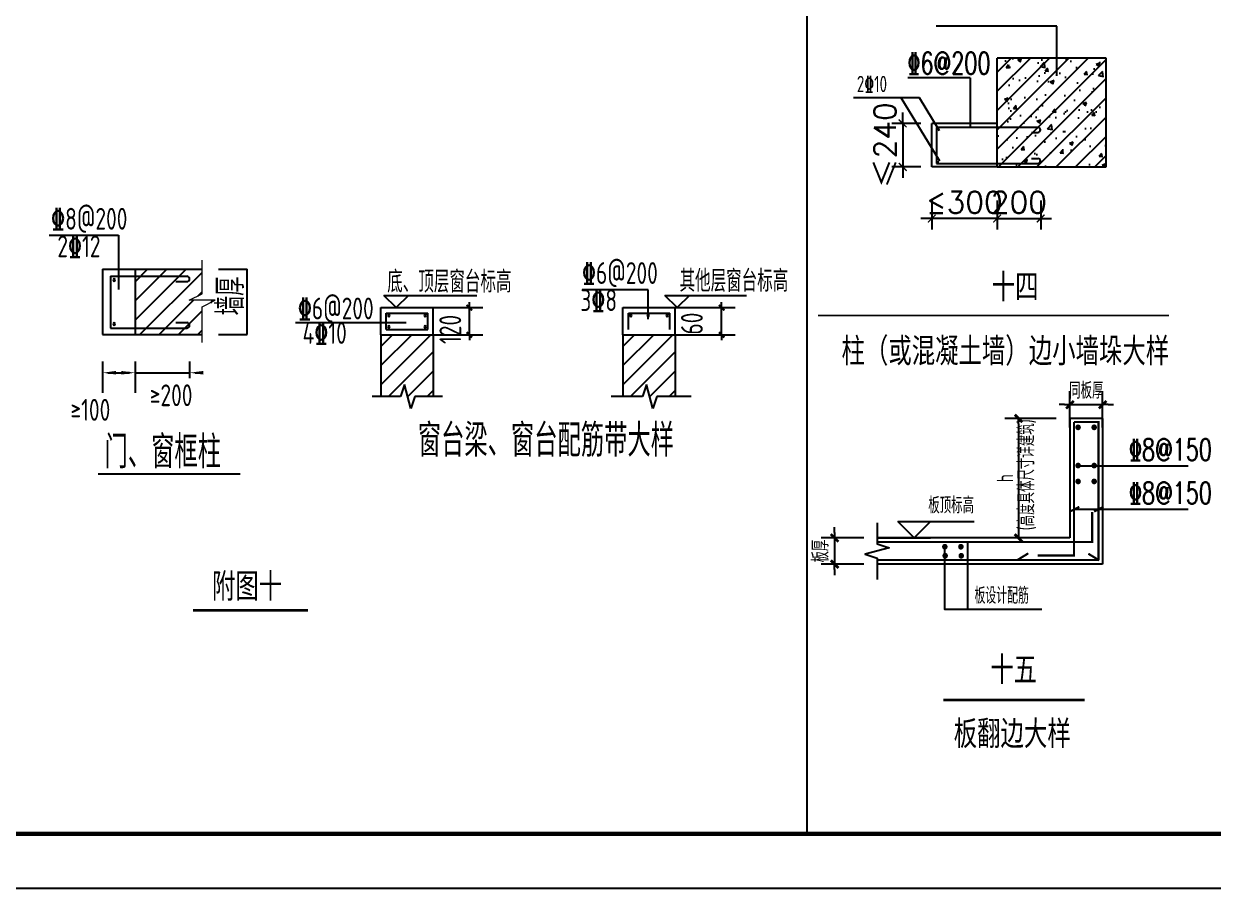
# Model space of a CAD drawing. Extents: x -138012 to 2129925, y -311560 to 0.
# Drawn here: x -28015 to -6185, y -247314 to -231441 of the extents above; entities that cross this region are included whole.
import ezdxf
from ezdxf.enums import TextEntityAlignment as Align

# ---------------------------------------------------------------- set-up
doc = ezdxf.new("R2010")
doc.units = 0
doc.header["$LTSCALE"] = 1000
doc.header["$MEASUREMENT"] = 0
doc.layers.get('0').update_dxf_attribs({"linetype": 'CONTINUOUS'})
doc.layers.get('Defpoints').update_dxf_attribs({"linetype": 'CONTINUOUS'})
for name, color, linetype in [('1', 4, 'CONTINUOUS'), ('COLU_DIM', 3, 'CONTINUOUS'), ('DIM', 3, 'CONTINUOUS'), ('GJ', 4, 'CONTINUOUS'), ('PUB_DIM', 3, 'CONTINUOUS'), ('PUB_TEXT', 7, 'CONTINUOUS'), ('REIN', 1, 'CONTINUOUS'), ('SM1', 7, 'CONTINUOUS'), ('STAIR', 2, 'CONTINUOUS'), ('TEXT', 7, 'CONTINUOUS'), ('THICK', 6, 'CONTINUOUS'), ('THIN', 7, 'CONTINUOUS'), ('WALL', 6, 'CONTINUOUS'), ('尺寸标注', 7, 'CONTINUOUS'), ('柱', 2, 'CONTINUOUS')]:
    doc.layers.add(name, color=color, linetype=linetype)
doc.layers.add('100', color=253, linetype='CONTINUOUS', lineweight=18)
doc.styles.add('HZ', font='txt', dxfattribs={"bigfont": 'hztxt'})
doc.styles.add('hz1', font='SIMPLEX', dxfattribs={"width": 0.8, "bigfont": 'HZTXT'})
doc.styles.add('tss', font='tssdeng.shx', dxfattribs={"width": 0.75, "bigfont": 'tssdchn.shx'})
doc.styles.add('TSSD_Dimension', font='tssdeng.shx', dxfattribs={"width": 0.7, "bigfont": 'hztxt.shx'})
doc.styles.add('TSSD_Label', font='Tssdeng.shx', dxfattribs={"width": 0.7, "bigfont": 'hztxt.shx'})
doc.styles.add('TSSD_REIN', font='tssdeng.shx', dxfattribs={"width": 0.7, "bigfont": 'tssdchn.shx'})
doc.styles.add('黑体', font='simhei.ttf')
doc.dimstyles.new('100', dxfattribs={"dimscale": 100, "dimtxt": 4, "dimasz": 1, "dimexe": 2, "dimexo": 3, "dimgap": 0, "dimtad": 0, "dimdec": 0, "dimrnd": 1, "dimzin": 0, "dimdsep": 46, "dimtxsty": 'HZ', "dimblk": 'D1', "dimcen": 0, "dimdle": 150, "dimclrd": 256, "dimclre": 256, "dimclrt": 2, "dimadec": 0, "dimazin": 0, "dimtfac": 1, "dimtdec": 0, "dimtix": 1, "dimtmove": 2, "dimatfit": 3, "dimldrblk": 'D1', "dimfxl": 0, "dimtvp": 0.75, "dimtolj": 1, "dimtzin": 0, "dimarcsym": 0})
doc.dimstyles.new('TSSD_100_100', dxfattribs={"dimtxt": 300, "dimasz": 100, "dimexe": 250, "dimexo": 250, "dimgap": 100, "dimtad": 1, "dimdec": 0, "dimzin": 0, "dimdsep": 46, "dimtxsty": 'TSSD_Dimension', "dimblk": '_TSDBK', "dimcen": 0, "dimclrt": 7, "dimadec": 0, "dimazin": 0, "dimtfac": 1, "dimtdec": 0, "dimtix": 1, "dimtmove": 2, "dimatfit": 3, "dimldrblk": '_TSDBK', "dimfxl": 0, "dimtolj": 1, "dimtzin": 0, "dimarcsym": 0})

# ---------------------------------------------------------------- blocks, each defined once
blk = doc.blocks.new('_reinbk')
blk.add_line((0, 0), (0, 0))
blk = doc.blocks.new('_TSDBK')
blk.add_line((-1, 0), (0, 0))
at = {"const_width": 0.5}
blk.add_lwpolyline([(-0.7, -0.7), (0.7, 0.7)], dxfattribs=at)
blk = doc.blocks.new('*D453')
at = {"layer": 'Defpoints', "color": 0}
for p in [(-8214, -238435), (-8814, -239104), (-8214, -239104)]:
    blk.add_point(p, dxfattribs=at)
at = {"layer": 'DIM', "color": 0, "lineweight": -2}
for p, q in [((-8814, -238854), (-8814, -238185)), ((-8214, -238854), (-8214, -238185)), ((-8914, -238435), (-9014, -238435)), ((-8814, -238435), (-8214, -238435)), ((-8114, -238435), (-8014, -238435))]:
    blk.add_line(p, q, dxfattribs=at)
at = {"layer": 'DIM', "color": 0, "lineweight": -2, "xscale": 100, "yscale": 100, "zscale": 100}
blk.add_blockref('_TSDBK', (-8814, -238435), dxfattribs=at)
at = {"layer": 'DIM', "color": 0, "lineweight": -2, "xscale": 100, "yscale": 100, "zscale": 100, "rotation": 180}
blk.add_blockref('_TSDBK', (-8214, -238435), dxfattribs=at)
at = {"layer": 'DIM', "color": 7, "insert": (-8514, -238176), "char_height": 300, "attachment_point": 5, "style": 'TSSD_Dimension'}
blk.add_mtext('\\A1;同板厚', dxfattribs=at)
blk = doc.blocks.new('*D454')
at = {"layer": 'Defpoints', "color": 0}
for p in [(-8814, -238688), (-9757, -240883), (-8814, -240883)]:
    blk.add_point(p, dxfattribs=at)
at = {"layer": 'DIM', "color": 0, "lineweight": -2}
for p, q in [((-9064, -238688), (-10007, -238688)), ((-9757, -238788), (-9757, -240783)), ((-9064, -240883), (-10007, -240883))]:
    blk.add_line(p, q, dxfattribs=at)
at = {"layer": 'DIM', "color": 0, "lineweight": -2, "xscale": 100, "yscale": 100, "zscale": 100}
for p, rotation in [((-9757, -238688), 90), ((-9757, -240883), 270)]:
    blk.add_blockref('_TSDBK', p, dxfattribs=dict(at, rotation=rotation))
at = {"layer": 'DIM', "color": 7, "insert": (-10007, -239785), "char_height": 300, "attachment_point": 5, "rotation": 90, "style": 'TSSD_Dimension'}
blk.add_mtext('\\A1;h', dxfattribs=at)
blk = doc.blocks.new('*D455')
at = {"layer": 'Defpoints', "color": 0}
for p in [(-12350, -240883), (-13133, -241363), (-12350, -241363)]:
    blk.add_point(p, dxfattribs=at)
at = {"layer": 'DIM', "color": 0, "lineweight": -2}
for p, q in [((-13133, -240783), (-13133, -240683)), ((-12600, -240883), (-13383, -240883)), ((-13133, -240883), (-13133, -241363)), ((-12600, -241363), (-13383, -241363)), ((-13133, -241463), (-13133, -241563))]:
    blk.add_line(p, q, dxfattribs=at)
at = {"layer": 'DIM', "color": 0, "lineweight": -2, "xscale": 100, "yscale": 100, "zscale": 100}
for p, rotation in [((-13133, -240883), 270), ((-13133, -241363), 90)]:
    blk.add_blockref('_TSDBK', p, dxfattribs=dict(at, rotation=rotation))
at = {"layer": 'DIM', "color": 7, "insert": (-13392, -241123), "char_height": 300, "attachment_point": 5, "rotation": 90, "style": 'TSSD_Dimension'}
blk.add_mtext('\\A1;板厚', dxfattribs=at)
blk = doc.blocks.new('D1')
blk.add_line((0, 0), (-1, 0))
at = {"const_width": 0.25}
blk.add_lwpolyline([(-0.71, -0.71), (0.71, 0.71)], dxfattribs=at)
blk = doc.blocks.new('*D456')
at = {"layer": '1', "lineweight": -2}
for p, q in [((-11884, -233170), (-11884, -233070)), ((-11548, -233270), (-12084, -233270)), ((-11884, -233270), (-11884, -234070)), ((-11548, -234070), (-12084, -234070)), ((-11884, -234170), (-11884, -234270))]:
    blk.add_line(p, q, dxfattribs=at)
at = {"layer": 'Defpoints', "color": 0}
for p in [(-11248, -233270), (-11884, -234070), (-11248, -234070)]:
    blk.add_point(p, dxfattribs=at)
at = {"layer": '1', "lineweight": -2, "xscale": 100, "yscale": 100, "zscale": 100}
for p, rotation in [((-11884, -233270), 270), ((-11884, -234070), 90)]:
    blk.add_blockref('D1', p, dxfattribs=dict(at, rotation=rotation))
at = {"layer": '1', "color": 2, "insert": (-12202, -233670), "char_height": 400, "attachment_point": 5, "rotation": 90, "style": 'HZ'}
blk.add_mtext('\\A1;{\\fSimSun|b0|i0|c134|p2;≤}240', dxfattribs=at)
blk = doc.blocks.new('*D457')
at = {"layer": '1', "lineweight": -2}
for p, q in [((-11351, -234688), (-11351, -235218)), ((-10151, -234688), (-10151, -235218)), ((-11451, -235018), (-11551, -235018)), ((-10151, -235018), (-11351, -235018)), ((-10051, -235018), (-9951, -235018))]:
    blk.add_line(p, q, dxfattribs=at)
at = {"layer": 'Defpoints', "color": 0}
for p in [(-11351, -234388), (-10151, -234388), (-11351, -235018)]:
    blk.add_point(p, dxfattribs=at)
at = {"layer": '1', "lineweight": -2, "xscale": 100, "yscale": 100, "zscale": 100}
blk.add_blockref('D1', (-11351, -235018), dxfattribs=at)
at = {"layer": '1', "lineweight": -2, "xscale": 100, "yscale": 100, "zscale": 100, "rotation": 180}
blk.add_blockref('D1', (-10151, -235018), dxfattribs=at)
at = {"layer": '1', "color": 2, "insert": (-10751, -234718), "char_height": 400, "attachment_point": 5, "style": 'HZ'}
blk.add_mtext('\\A1;≤300', dxfattribs=at)
blk = doc.blocks.new('*D458')
at = {"layer": '1', "lineweight": -2}
for p, q in [((-10151, -234688), (-10151, -235218)), ((-9351, -234688), (-9351, -235218)), ((-10251, -235018), (-10351, -235018)), ((-10151, -235018), (-9351, -235018)), ((-9251, -235018), (-9151, -235018))]:
    blk.add_line(p, q, dxfattribs=at)
at = {"layer": 'Defpoints', "color": 0}
for p in [(-10151, -234388), (-9351, -234388), (-9351, -235018)]:
    blk.add_point(p, dxfattribs=at)
at = {"layer": '1', "lineweight": -2, "xscale": 100, "yscale": 100, "zscale": 100}
blk.add_blockref('D1', (-10151, -235018), dxfattribs=at)
at = {"layer": '1', "lineweight": -2, "xscale": 100, "yscale": 100, "zscale": 100, "rotation": 180}
blk.add_blockref('D1', (-9351, -235018), dxfattribs=at)
at = {"layer": '1', "color": 2, "insert": (-9751, -234718), "char_height": 400, "attachment_point": 5, "style": 'HZ'}
blk.add_mtext('\\A1;200', dxfattribs=at)

msp = doc.modelspace()

# ---------------------------------------------------------------- hatches: boundary and pattern name
at = {"layer": '1'}
h = msp.add_hatch(dxfattribs=at)
h.set_pattern_fill('ANSI31', color=256, scale=2000, style=0)
h.set_pattern_definition([(45, (-13516228.04, 4933104.24), (-176.7766953, 176.7766953), [])])
h.paths.add_polyline_path([(-8150.595, -232070.455), (-10150.595, -232070.455), (-10150.595, -234070.455), (-8150.595, -234070.455)])
h = msp.add_hatch(dxfattribs=at)
h.set_pattern_fill('AR-CONC', color=256, scale=100, style=0)
h.set_pattern_definition([(50, (-13516228.04, 4933104.24), (717.260183, -62.752135), [75, -825]), (355, (-13516228.04, 4933104.24), (-138.751334, 752.192134), [60, -660]), (100.4514, (-13516168.3, 4933099), (578.509382, 689.439542), [63.74019, -701.142112]), (46.1842, (-13516228, 4933304.2), (1067.24105, -165.519014), [112.5, -1237.5]), (96.6356, (-13516139.1, 4933290.4), (934.662706, 974.11787), [95.61029, -1051.713]), (351.1842, (-13516228, 4933304.2), (934.661945, 974.1186), [90, -990]), (21, (-13516128.04, 4933254.24), (596.907052, -402.61889), [75, -825]), (326, (-13516128.04, 4933254.24), (243.315332, 725.150045), [60, -660]), (71.4514, (-13516078.3, 4933220.7), (840.22263, 322.530497), [63.74019, -701.142112]), (37.5, (-13516228.04, 4933104.24), (12.1598553, 332.893854), [0, -652, 0, -670, 0, -662.5]), (7.5, (-13516228.04, 4933104.24), (263.0695374, 394.411712), [0, -382, 0, -637, 0, -252.5]), (327.5, (-13516451.04, 4933104.24), (533.822436, -22.5548717), [0, -250, 0, -780, 0, -1035]), (317.5, (-13516551.04, 4933104.24), (583.18617, 100.104982), [0, -325, 0, -518, 0, -735])])
h.paths.add_polyline_path([(-8150.595, -232070.455), (-10150.595, -232070.455), (-10150.595, -234070.455), (-8150.595, -234070.455)])

# ---------------------------------------------------------------- linework, layer by layer
msp.add_lwpolyline([(-60563.781, -247314.32), (23536.219, -247314.32), (23536.219, -187914.32), (-60563.781, -187914.32)], close=True)
at = {"const_width": 80}
msp.add_lwpolyline([(-58063.781, -246314.32), (22536.219, -246314.32), (22536.219, -188914.32), (-58063.781, -188914.32)], close=True, dxfattribs=at)
at = {"color": 0, "linetype": 'ByBlock'}
for points, const_width in [([(-23912.925, -235949.087), (-23913.925, -235948.087)], 0.4), ([(-19886.761, -236602.912), (-19786.761, -236702.912)], 40), ([(-15256.27, -236602.912), (-15156.27, -236702.912)], 40), ([(-23913.925, -237148.087), (-23912.925, -237149.087)], 0.4), ([(-19786.761, -237202.912), (-19886.761, -237102.912)], 40), ([(-15156.27, -237202.912), (-15256.27, -237102.912)], 40)]:
    msp.add_lwpolyline(points, dxfattribs=dict(at, const_width=const_width))
at = {"color": 0}
for points in [[(-26572.207, -237848.802, 0, 65.826, 0), (-26322.207, -237848.802, 65.826, 65.826, 0)], [(-25972.207, -237848.802, 0, 65.826, 0), (-26222.207, -237848.802, 65.826, 65.826, 0)], [(-24972.207, -237848.802, 0, 65.826, 0), (-24722.207, -237848.802, 65.826, 65.826, 0)]]:
    msp.add_lwpolyline(points, format="xyseb", dxfattribs=at)
at = {"layer": '1'}
for p, q in [((-9057.039, -231481.763), (-11268.039, -231481.763)), ((-9057.039, -232397.763), (-9057.039, -231481.763)), ((-8150.595, -232070.455), (-10150.595, -232070.455)), ((-10150.595, -234070.455), (-10150.595, -232070.455)), ((-10150.595, -234070.455), (-10150.595, -232070.455)), ((-8150.595, -234070.455), (-8150.595, -232070.455)), ((-10645.154, -232433.699), (-11792.225, -232433.699)), ((-10645.154, -232433.699), (-10645.154, -233344.763)), ((-10150.595, -234070.455), (-10150.595, -232270.455)), ((-8150.595, -232270.455), (-8150.595, -232270.455)), ((-11574.039, -232797.763), (-12787.039, -232797.763)), ((-11203.547, -233964.404), (-11909.039, -232797.763)), ((-11206.369, -233405.763), (-11574.039, -232797.763)), ((-10150.595, -233270.455), (-11350.595, -233270.455)), ((-11350.595, -234070.455), (-11350.595, -233270.455)), ((-10150.595, -234070.455), (-11350.595, -234070.455)), ((-10150.595, -234070.455), (-8150.595, -234070.455)), ((-21461.288, -237365.103), (-21249.096, -237152.912)), ((-21461.288, -237718.657), (-20895.543, -237152.912)), ((-21461.288, -238072.21), (-20541.989, -237152.912)), ((-17018.738, -237365.103), (-16806.546, -237152.912)), ((-17018.738, -237718.657), (-16452.993, -237152.912)), ((-17018.738, -238072.21), (-16099.44, -237152.912)), ((-21319.024, -238283.499), (-20501.288, -237465.764)), ((-16876.474, -238283.499), (-16058.738, -237465.764)), ((-20968.663, -238286.693), (-20501.288, -237819.317)), ((-16526.114, -238286.693), (-16058.738, -237819.317)), ((-20611.917, -238283.499), (-20501.288, -238172.87)), ((-16169.367, -238283.499), (-16058.738, -238172.87))]:
    msp.add_line(p, q, dxfattribs=at)
at = {"layer": '1', "color": 6}
for p, q in [((-9400.595, -233344.763), (-11263.039, -233344.763)), ((-11263.039, -233344.763), (-11263.039, -234004.763)), ((-9520.595, -233434.763), (-9400.595, -233434.763)), ((-11263.039, -234004.763), (-9400.595, -234004.763)), ((-9520.595, -233914.763), (-9400.595, -233914.763))]:
    msp.add_line(p, q, dxfattribs=at)
at = {"layer": '1', "color": 8}
for p, q in [((-25972.207, -236177.27), (-25743.524, -235948.587)), ((-25972.207, -236530.823), (-25389.97, -235948.587)), ((-25972.207, -236884.376), (-25036.417, -235948.587)), ((-25882.863, -237148.587), (-24741.798, -236007.522)), ((-24816.849, -236436.126), (-24741.798, -236361.075)), ((-25529.31, -237148.587), (-24899.324, -236518.6)), ((-24589.743, -236562.572), (-24545.77, -236518.6)), ((-25175.757, -237148.587), (-24741.798, -236714.628)), ((-24822.203, -237148.587), (-24741.798, -237068.182))]:
    msp.add_line(p, q, dxfattribs=at)
at = {"layer": '1', "color": 6}
for centre in [(-9400.595, -233389.763), (-9400.595, -233959.763)]:
    msp.add_arc(centre, 45, 270, 90, dxfattribs=at)
at = {"layer": '100'}
for p, q in [((-24741.798, -236398.6), (-24741.798, -235780.546)), ((-24981.798, -236518.6), (-24741.798, -236398.6)), ((-24501.798, -236518.6), (-24981.798, -236518.6)), ((-24741.798, -236638.6), (-24501.798, -236518.6)), ((-24741.798, -237296.37), (-24741.798, -236638.6))]:
    msp.add_line(p, q, dxfattribs=at)
at = {"layer": 'COLU_DIM'}
for p, q in [((-8814.268, -238688.144), (-8814.268, -240882.624)), ((-8214.268, -238688.144), (-8814.268, -238688.144)), ((-8214.268, -238688.144), (-8214.268, -241362.624)), ((-8814.268, -240882.624), (-12350.052, -240882.624)), ((-8214.268, -241362.624), (-12350.052, -241362.624))]:
    msp.add_line(p, q, dxfattribs=at)
at = {"layer": 'DIM', "color": 7}
msp.add_line((-26650.267, -239703.959), (-24041.685, -239703.959), dxfattribs=at)
at = {"layer": 'GJ'}
for p, q in [((-26425.062, -236076.112), (-25020.264, -236076.112)), ((-26425.062, -236076.112), (-26425.062, -237028.233)), ((-25222.264, -236176.112), (-25020.264, -236176.112)), ((-21361.288, -236752.912), (-20601.288, -236752.912)), ((-21361.288, -237052.912), (-21361.288, -236752.912)), ((-20601.288, -237052.912), (-20601.288, -236752.912)), ((-16918.738, -236752.912), (-16158.738, -236752.912)), ((-16918.738, -237052.912), (-16918.738, -236752.912)), ((-16158.738, -237052.912), (-16158.738, -236752.912)), ((-26425.062, -237028.233), (-25020.264, -237028.233)), ((-25222.264, -236928.233), (-25020.264, -236928.233)), ((-21361.288, -237052.912), (-20601.288, -237052.912))]:
    msp.add_line(p, q, dxfattribs=at)
at = {"layer": 'GJ', "const_width": 19.75}
for points in [[(-11228.35, -233369.311, -1), (-11248.6, -233369.311, -1)], [(-11228.35, -233980.214, 1), (-11248.6, -233980.214, 1)]]:
    msp.add_lwpolyline(points, format="xyb", close=True, dxfattribs=at)
at = {"layer": 'GJ'}
for centre, radius, start, end in [((-26356.207, -236144.587), 20.25, 0, 180), ((-26356.207, -236144.587), 20.25, 180, 0), ((-25020.264, -236126.112), 50, 270, 90), ((-21313.6, -236798.06), 17.5, 0, 180), ((-21313.6, -236798.06), 17.5, 180, 0), ((-20648.767, -236798.06), 17.5, 0, 180), ((-20648.767, -236798.06), 17.5, 180, 0), ((-16871.051, -236798.06), 17.5, 0, 180), ((-16871.051, -236798.06), 17.5, 180, 0), ((-16553.213, -236798.06), 17.5, 0, 180), ((-16553.213, -236798.06), 17.5, 180, 0), ((-16206.217, -236798.06), 17.5, 0, 180), ((-16206.217, -236798.06), 17.5, 180, 0), ((-26356.207, -236952.587), 20.25, 0, 180), ((-26356.207, -236952.587), 20.25, 180, 0), ((-25020.264, -236978.233), 50, 270, 90), ((-21313.6, -237007.931), 17.5, 0, 180), ((-21313.6, -237007.931), 17.5, 180, 0), ((-20648.767, -237007.931), 17.5, 0, 180), ((-20648.767, -237007.931), 17.5, 180, 0)]:
    msp.add_arc(centre, radius, start, end, dxfattribs=at)
at = {"layer": 'PUB_DIM'}
for p, q in [((-27550.015, -235321.391), (-26276.504, -235321.391)), ((-26276.504, -235321.391), (-26276.504, -236322.587)), ((-16553.318, -236328.09), (-17769.481, -236328.09)), ((-16553.318, -236865.259), (-16553.318, -236328.09)), ((-21180.115, -236652.912), (-21405.115, -236427.912)), ((-21405.115, -236427.912), (-20955.115, -236427.912)), ((-20955.115, -236427.912), (-21180.115, -236652.912)), ((-21180.115, -236427.912), (-19697.757, -236427.912)), ((-19836.761, -236652.912), (-19836.761, -236552.912)), ((-16023.841, -236652.912), (-16248.841, -236427.912)), ((-16248.841, -236427.912), (-15798.841, -236427.912)), ((-15798.841, -236427.912), (-16023.841, -236652.912)), ((-16023.841, -236427.912), (-14752.04, -236427.912)), ((-15206.27, -236652.912), (-15206.27, -236552.912)), ((-20689.229, -236652.912), (-19586.761, -236652.912)), ((-19836.761, -237152.912), (-19836.761, -236652.912)), ((-16058.738, -236652.912), (-14956.27, -236652.912)), ((-15206.27, -237152.912), (-15206.27, -236652.912)), ((-20995.867, -236930.827), (-23028.877, -236930.827)), ((-20689.229, -237152.912), (-19586.761, -237152.912)), ((-19836.761, -237152.912), (-19836.761, -237252.912)), ((-16058.738, -237152.912), (-14956.27, -237152.912)), ((-15206.27, -237152.912), (-15206.27, -237252.912)), ((-26572.207, -237642.515), (-26572.207, -238216.011)), ((-25972.207, -237642.515), (-25972.207, -238216.011)), ((-25972.207, -237642.515), (-25972.207, -237948.802)), ((-24972.207, -237642.515), (-24972.207, -237948.802)), ((-26472.207, -237848.802), (-26072.207, -237848.802)), ((-26072.207, -237848.802), (-26172.207, -237848.802)), ((-25972.207, -237848.802), (-24972.207, -237848.802)), ((-24872.207, -237848.802), (-24772.207, -237848.802))]:
    msp.add_line(p, q, dxfattribs=at)
at = {"layer": 'PUB_DIM', "color": 7}
for p, q in [((-24441.393, -235948.587), (-23911.925, -235948.587)), ((-23913.425, -237149.587), (-23913.425, -235947.587)), ((-24441.393, -237148.587), (-23911.925, -237148.587))]:
    msp.add_line(p, q, dxfattribs=at)
at = {"layer": 'REIN', "const_width": 40}
for points in [[(-8739.268, -238753.109), (-8739.268, -241204.235), (-9406.948, -241204.235)], [(-8739.268, -238753.109), (-8289.268, -238753.109), (-8289.268, -241287.624)], [(-8643.927, -240311.414), (-8814.268, -240397.938)], [(-8200.477, -240311.414), (-8370.818, -240397.938)], [(-8406.913, -240406.205), (-8406.913, -240957.624), (-12350.052, -240957.624)], [(-9578.266, -241164.916), (-9779.251, -241287.624)], [(-8476.912, -241171.862), (-8275.927, -241294.57)], [(-8289.268, -241287.624), (-12350.052, -241287.624)]]:
    msp.add_lwpolyline(points, dxfattribs=at)
at = {"layer": 'REIN', "const_width": 50}
for points in [[(-8639.268, -238848.679, 1), (-8689.268, -238848.679, 1)], [(-8639.268, -238850.025, 1), (-8689.268, -238850.025, 1)], [(-8639.268, -238851.371, 1), (-8689.268, -238851.371, 1)], [(-8639.268, -238852.717, 1), (-8689.268, -238852.717, 1)], [(-8639.268, -238854.063, 1), (-8689.268, -238854.063, 1)], [(-8344.452, -238848.679, 1), (-8394.452, -238848.679, 1)], [(-8344.452, -238850.025, 1), (-8394.452, -238850.025, 1)], [(-8344.452, -238851.371, 1), (-8394.452, -238851.371, 1)], [(-8344.452, -238852.717, 1), (-8394.452, -238852.717, 1)], [(-8344.452, -238854.063, 1), (-8394.452, -238854.063, 1)], [(-8639.268, -239550.182, 1), (-8689.268, -239550.182, 1)], [(-8639.268, -239551.528, 1), (-8689.268, -239551.528, 1)], [(-8639.268, -239552.875, 1), (-8689.268, -239552.875, 1)], [(-8639.268, -239554.221, 1), (-8689.268, -239554.221, 1)], [(-8639.268, -239555.567, 1), (-8689.268, -239555.567, 1)], [(-8344.452, -239550.182, 1), (-8394.452, -239550.182, 1)], [(-8344.452, -239551.528, 1), (-8394.452, -239551.528, 1)], [(-8344.452, -239552.875, 1), (-8394.452, -239552.875, 1)], [(-8344.452, -239554.221, 1), (-8394.452, -239554.221, 1)], [(-8344.452, -239555.567, 1), (-8394.452, -239555.567, 1)], [(-8639.268, -239842.078, 1), (-8689.268, -239842.078, 1)], [(-8639.268, -239843.424, 1), (-8689.268, -239843.424, 1)], [(-8639.268, -239844.771, 1), (-8689.268, -239844.771, 1)], [(-8639.268, -239846.117, 1), (-8689.268, -239846.117, 1)], [(-8639.268, -239847.463, 1), (-8689.268, -239847.463, 1)], [(-8344.452, -239842.078, 1), (-8394.452, -239842.078, 1)], [(-8344.452, -239843.424, 1), (-8394.452, -239843.424, 1)], [(-8344.452, -239844.771, 1), (-8394.452, -239844.771, 1)], [(-8344.452, -239846.117, 1), (-8394.452, -239846.117, 1)], [(-8344.452, -239847.463, 1), (-8394.452, -239847.463, 1)], [(-11085.469, -241041.409, 1), (-11135.469, -241041.409, 1)], [(-11085.469, -241042.756, 1), (-11135.469, -241042.756, 1)], [(-11085.469, -241044.102, 1), (-11135.469, -241044.102, 1)], [(-11085.469, -241045.448, 1), (-11135.469, -241045.448, 1)], [(-11085.469, -241046.794, 1), (-11135.469, -241046.794, 1)], [(-10790.653, -241041.409, 1), (-10840.653, -241041.409, 1)], [(-10790.653, -241042.756, 1), (-10840.653, -241042.756, 1)], [(-10790.653, -241044.102, 1), (-10840.653, -241044.102, 1)], [(-10790.653, -241045.448, 1), (-10840.653, -241045.448, 1)], [(-10790.653, -241046.794, 1), (-10840.653, -241046.794, 1)], [(-11079.261, -241207.264, 1), (-11129.261, -241207.264, 1)], [(-11079.261, -241208.61, 1), (-11129.261, -241208.61, 1)], [(-11079.261, -241209.956, 1), (-11129.261, -241209.956, 1)], [(-11079.261, -241211.302, 1), (-11129.261, -241211.302, 1)], [(-11079.261, -241212.649, 1), (-11129.261, -241212.649, 1)], [(-10784.445, -241207.264, 1), (-10834.445, -241207.264, 1)], [(-10784.445, -241208.61, 1), (-10834.445, -241208.61, 1)], [(-10784.445, -241209.956, 1), (-10834.445, -241209.956, 1)], [(-10784.445, -241211.302, 1), (-10834.445, -241211.302, 1)], [(-10784.445, -241212.649, 1), (-10834.445, -241212.649, 1)]]:
    msp.add_lwpolyline(points, format="xyb", close=True, dxfattribs=at)
at = {"layer": 'SM1', "const_width": 30}
msp.add_lwpolyline([(-13439.357, -236798.724), (-6998.654, -236798.724)], dxfattribs=at)
at = {"layer": 'STAIR'}
for p, q in [((-21029.534, -238063.499), (-21099.534, -238283.499)), ((-20909.534, -238503.499), (-21029.534, -238063.499)), ((-16586.984, -238063.499), (-16656.984, -238283.499)), ((-16466.984, -238503.499), (-16586.984, -238063.499)), ((-21099.534, -238283.499), (-21621.406, -238283.499)), ((-20839.534, -238283.499), (-20909.534, -238503.499)), ((-20327.313, -238283.499), (-20839.534, -238283.499)), ((-16656.984, -238283.499), (-17234.511, -238283.499)), ((-16396.984, -238283.499), (-16466.984, -238503.499)), ((-15766.221, -238283.499), (-16396.984, -238283.499))]:
    msp.add_line(p, q, dxfattribs=at)
at = {"layer": 'TEXT'}
for points in [[(-8678.707, -239559.396), (-7840.12, -239559.396), (-6646.581, -239559.396)], [(-8739.268, -240355.341), (-7840.12, -240355.341), (-6646.581, -240355.341)], [(-10693.184, -240957.624), (-10693.184, -242190.783), (-9330.481, -242190.783)], [(-11114.6, -241071.451), (-11114.6, -242190.783), (-9480.691, -242190.783)]]:
    msp.add_lwpolyline(points, dxfattribs=at)
at = {"layer": 'THICK', "const_width": 50}
for points in [[(-24908.685, -242213.282), (-22800.442, -242213.282)], [(-11140.01, -243857.252), (-8544.958, -243857.252)]]:
    msp.add_lwpolyline(points, dxfattribs=at)
at = {"layer": 'THIN'}
for p, q in [((-11674.835, -240882.624), (-11974.835, -240582.624)), ((-11974.835, -240582.624), (-11374.835, -240582.624)), ((-11674.835, -240882.624), (-11374.835, -240582.624)), ((-11374.835, -240582.624), (-10574.52, -240582.624)), ((-12350.052, -240882.624), (-11374.835, -240882.624)), ((-11674.835, -240882.624), (-11674.835, -240882.624))]:
    msp.add_line(p, q, dxfattribs=at)
msp.add_lwpolyline([(-12350.052, -240602.624), (-12350.052, -240992.624), (-12130.052, -241062.624), (-12570.052, -241182.624), (-12350.052, -241252.624), (-12350.052, -241642.624)], dxfattribs=at)
at = {"layer": 'WALL'}
for p, q in [((-21461.288, -236652.912), (-20501.288, -236652.912)), ((-21461.288, -237152.912), (-21461.288, -236652.912)), ((-20501.288, -237152.912), (-20501.288, -236652.912)), ((-17018.738, -236652.912), (-16058.738, -236652.912)), ((-17018.738, -237152.912), (-17018.738, -236652.912)), ((-16058.738, -237152.912), (-16058.738, -236652.912)), ((-21461.288, -237152.912), (-21461.288, -238283.499)), ((-21461.288, -237152.912), (-20501.288, -237152.912)), ((-20501.288, -237152.912), (-20501.288, -238283.499)), ((-17018.738, -237152.912), (-17018.738, -238283.499)), ((-17018.738, -237152.912), (-16058.738, -237152.912)), ((-16058.738, -237152.912), (-16058.738, -238283.499))]:
    msp.add_line(p, q, dxfattribs=at)
at = {"layer": '尺寸标注'}
msp.add_line((-13643.536, -229636.166), (-13643.536, -246314.32), dxfattribs=at)
at = {"layer": '柱', "ltscale": 100}
for p, q in [((-26572.207, -235948.587), (-24741.798, -235948.587)), ((-26572.207, -235948.587), (-26572.207, -237148.587)), ((-25972.207, -235948.587), (-25972.207, -237148.587)), ((-26572.207, -237148.587), (-24741.798, -237148.587))]:
    msp.add_line(p, q, dxfattribs=at)

# ---------------------------------------------------------------- block references
at = {"layer": 'TEXT', "xscale": 100, "yscale": 100, "zscale": 100}
for p, rotation in [((-8739.268, -240355.341), 180), ((-11114.6, -241071.451), 90)]:
    msp.add_blockref('_reinbk', p, dxfattribs=dict(at, rotation=rotation))

# ---------------------------------------------------------------- texts
at = {"style": 'hz1', "width": 0.7}
for s, p in [('\x846@200', (-11796.299, -232364.602)), ('%%1328@150', (-7731.965, -239459.396)), ('%%1328@150', (-7731.965, -240255.341))]:
    msp.add_text(s, height=400, dxfattribs=at).set_placement(p)
at = {"layer": 'DIM', "color": 7, "style": 'tss', "width": 0.75}
for s, height, p in [('%%1328@200', 400, (-27513.485, -235221.391)), ('2\x8412', 400, (-27398.504, -235727.605)), ('%%1326@200', 400, (-17769.481, -236217.708)), ('%%1326@200', 400, (-22984.289, -236868.492)), ('3%%1328', 400, (-17800.121, -236715.805)), ('4%%13210', 400, (-22897.925, -237318.542)), ('窗台梁、窗台配筋带大样', 600, (-20783.312, -239390.892)), ('门、窗框柱', 600, (-26532.367, -239603.585))]:
    msp.add_text(s, height=height, dxfattribs=at).set_placement(p)
for s, p in [('底、顶层窗台标高', (-20203.803, -236157.461)), ('其他层窗台标高', (-14981.363, -236142.525))]:
    msp.add_text(s, height=400, dxfattribs=at).set_placement(p, align=Align.MIDDLE)
at = {"layer": 'PUB_DIM', "style": 'tss', "width": 0.75}
msp.add_text('墙厚', height=500, rotation=90, dxfattribs=at).set_placement((-23971.145, -236794.107))
at = {"layer": 'PUB_DIM', "color": 7, "linetype": 'ByBlock', "style": 'tss', "width": 0.75}
for s, p in [('120', (-19986.761, -237321.181)), ('60', (-15552.042, -237148.104))]:
    msp.add_text(s, height=400, rotation=90, dxfattribs=at).set_placement(p)
for s, p in [('≥200', (-25701.335, -238462.691)), ('≥100', (-27156.935, -238729.899))]:
    msp.add_text(s, height=400, dxfattribs=at).set_placement(p)
at = {"layer": 'PUB_TEXT', "color": 7, "style": '黑体', "width": 0.7}
for s, p in [('十四', (-10251.656, -236487.274)), (' 柱（或混凝土墙）边小墙垛大样', (-13221.625, -237663.959))]:
    msp.add_text(s, height=450, dxfattribs=at).set_placement(p)
for s, p in [('附图十', (-24560.636, -242121.628)), ('十五', (-10277.282, -243650.431)), ('板翻边大样', (-10947.786, -244827.116))]:
    msp.add_text(s, height=450, dxfattribs=at).set_placement(p, align=Align.BOTTOM_LEFT)
at = {"layer": 'SM1', "style": 'TSSD_REIN', "width": 0.7}
msp.add_text('2\x8410', height=300, dxfattribs=at).set_placement((-12725.184, -232696.612))
at = {"layer": 'TEXT', "style": 'TSSD_REIN', "width": 0.7}
msp.add_text('板设计配筋', height=300, dxfattribs=at).set_placement((-10566.075, -242090.783))
at = {"layer": 'THIN', "style": 'TSSD_Label', "width": 0.7}
msp.add_text('(高度具体尺寸详建筑)', height=300, rotation=90, dxfattribs=at).set_placement((-9376.615, -238703.317), align=Align.BOTTOM_RIGHT)
msp.add_text('板顶标高', height=300, dxfattribs=at).set_placement((-10574.52, -240522.624), align=Align.BOTTOM_RIGHT)

# ---------------------------------------------------------------- dimensions: what is measured, and where the dimension line sits
at = {"layer": '1'}
for base, p1, p2, angle, text, picture, middle in [((-11883.62, -234070.455), (-11248.176, -233270.455), (-11248.176, -234070.455), 90, '{\\fSimSun|b0|i0|c134|p2;≤}240', '*D456', (-12201.954, -233670.455)), ((-11350.595, -235018.453), (-10150.595, -234387.503), (-11350.595, -234387.503), 180, '≤300', '*D457', (-10750.595, -234718.453)), ((-9350.595, -235018.453), (-10150.595, -234387.503), (-9350.595, -234387.503), 0, '200', '*D458', (-9750.595, -234718.453))]:
    dim = msp.add_linear_dim(base=base, p1=p1, p2=p2, angle=angle, text=text, dimstyle='100', dxfattribs=at)
    dim.commit()
    dim.dimension.update_dxf_attribs({"geometry": picture, "text_midpoint": middle})
at = {"layer": 'DIM'}
dim = msp.add_linear_dim(base=(-8214.268, -238435.44), p1=(-8814.268, -239103.513), p2=(-8214.268, -239103.513), text='同板厚', dimstyle='TSSD_100_100', dxfattribs=at)
dim.commit()
dim.dimension.update_dxf_attribs({"geometry": '*D453', "text_midpoint": (-8514.268, -238175.991)})
for base, p1, p2, text, picture, middle in [((-9756.612, -240882.624), (-8814.268, -238688.144), (-8814.268, -240882.624), 'h', '*D454', (-10006.612, -239785.384)), ((-13132.602, -241362.624), (-12350.052, -240882.624), (-12350.052, -241362.624), '板厚', '*D455', (-13392.051, -241122.624))]:
    dim = msp.add_linear_dim(base=base, p1=p1, p2=p2, angle=90, text=text, dimstyle='TSSD_100_100', dxfattribs=at)
    dim.commit()
    dim.dimension.update_dxf_attribs({"geometry": picture, "text_midpoint": middle})

doc.saveas('drawing.dxf')
